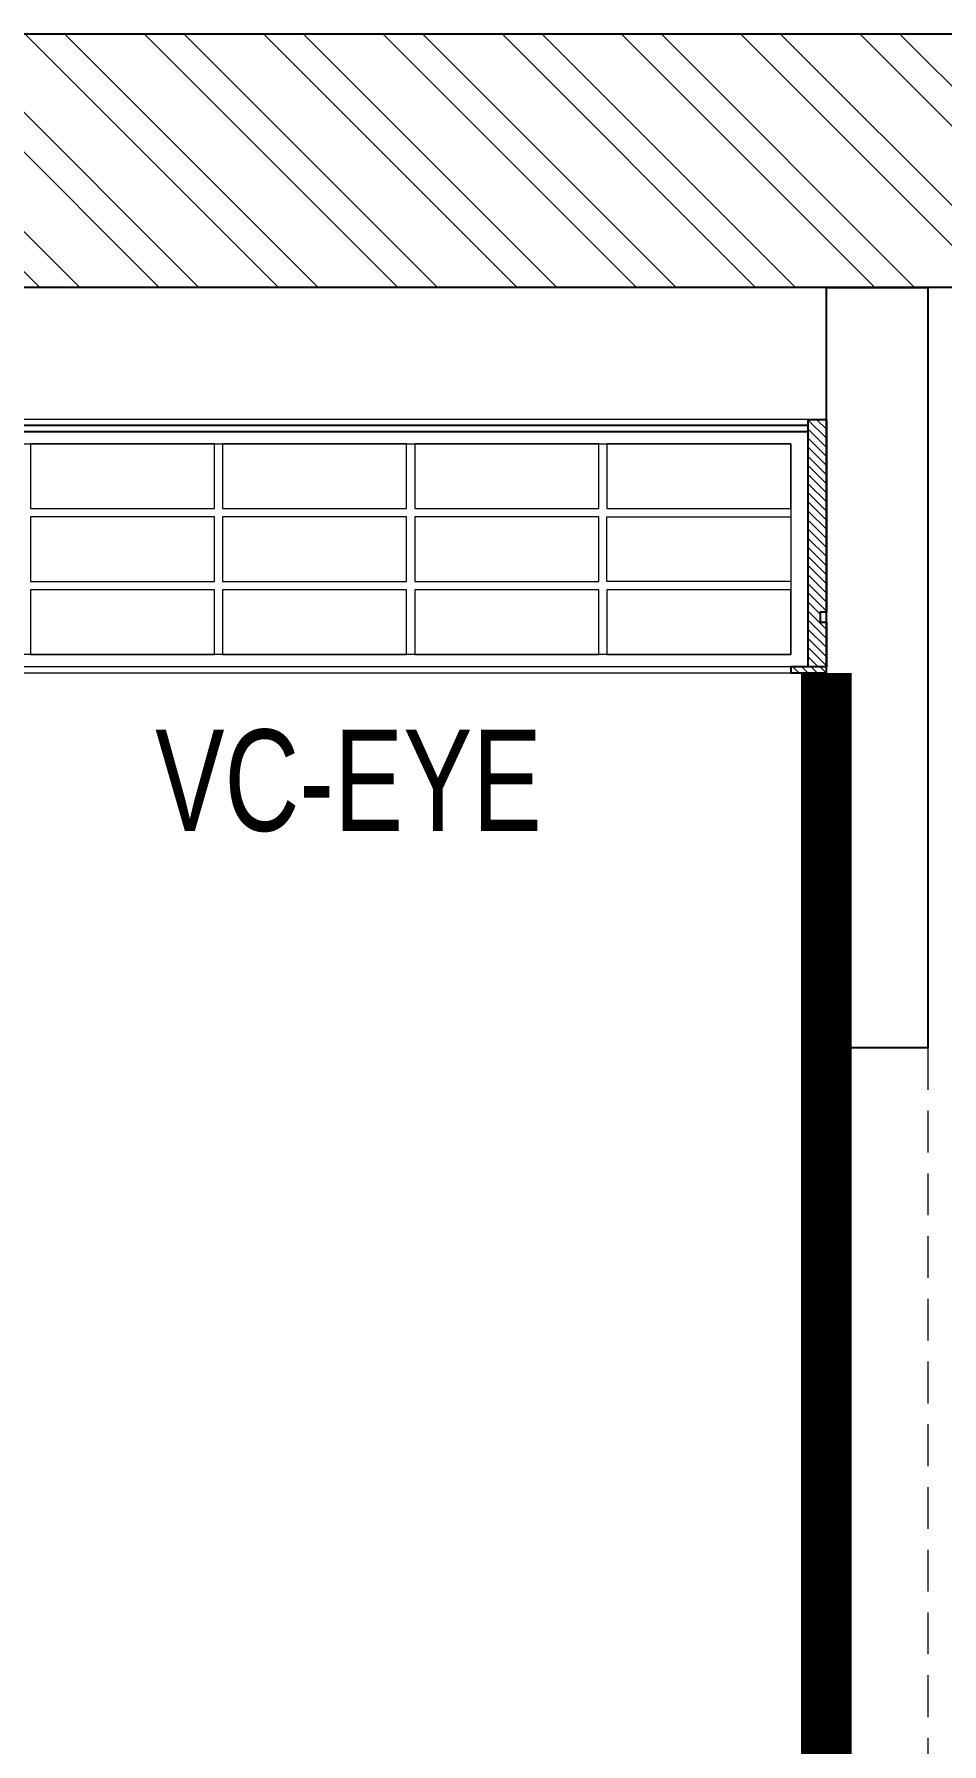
# Model space of a CAD drawing. Header units: feet. Extents: x 3359029 to 3367816, y -5719224 to -5712319.
# Drawn here: x 3364884 to 3365780, y -5714005 to -5712319 of the extents above; entities that cross this region are included whole.
import ezdxf

# ---------------------------------------------------------------- set-up
doc = ezdxf.new("R2010")
doc.units = ezdxf.units.FT
doc.header["$LTSCALE"] = 33
doc.header["$MEASUREMENT"] = 0
doc.linetypes.add('a_p6_plan_L18$0$HIDDEN', pattern=[0.375, 0.25, -0.125])
doc.linetypes.add('ACAD_ISO03W100', pattern=[30, 12, -18])
doc.layers.add('A-WALL', color=1, linetype='Continuous')
for name, color, linetype, lineweight in [('LENS-CURTAIN', 5, 'a_p6_plan_L18$0$HIDDEN', 9), ('LENS_DIMENSION', 193, 'Continuous', 0), ('LENS_PARTITION', 21, 'Continuous', 25), ('LK-FF&E WALL', 1, 'Continuous', 9), ('LK-FLUTTED FINISH', 20, 'Continuous', 30), ('LK-MIRROR', 133, 'Continuous', 13), ('LN-ELEVATION-1', 81, 'Continuous', 25), ('LN-ELEVATION-2', 103, 'Continuous', 20), ('LN-ELEVATION-3', 125, 'Continuous', 18), ('LN-HATCH', 251, 'Continuous', 0), ('PLANO-TXT', 252, 'Continuous', 5)]:
    doc.layers.add(name, color=color, linetype=linetype, lineweight=lineweight)
doc.styles.add('LK TXT', font='GILC____.TTF', dxfattribs={"height": 100})
pattern_1 = [(45, (7858558.917008298, 3503823.203216763), (-4.490128060534575, 4.490128060534575), [])]

# ---------------------------------------------------------------- blocks, each defined once
blk = doc.blocks.new('A$Cb3306c25')
at = {"layer": 'LN-HATCH'}
h = blk.add_hatch(dxfattribs=at)
h.set_pattern_fill('ANSI32', color=256, scale=222, angle=-90.00000000000001)
h.set_pattern_definition([(315, (-2870358.035949793, 5460333.452939209), (58.86663953378009, 58.86663953378008), []), (315, (-2870358.035949793, 5460294.208512919), (58.86663953378009, 58.86663953378008), [])])
h.paths.add_polyline_path([(-250, 6385), (-250, 1235), (-725, 1235), (-725, 1085), (-250, 1085), (-250, 250.0000563878566), (-1540, 250), (-3035, 250), (-3035, -20), (-8786.47063149605, -20), (-8786.47063149605, -270), (-2785, -270), (-2785, 0), (0, 0), (0, 6635), (-3150, 6635), (-3150, 6385)])
h.paths.add_polyline_path([(-1390, 250.0000065565109), (-1390, 1235), (-1540, 1235), (-1540, 250)], flags=17)
h.paths.add_polyline_path([(-4370, 6385), (-4370, 6635), (-5565, 6635), (-5565, 6385)], flags=17)
h.paths.add_polyline_path([(-7200, 6095), (-7200, 6635), (-8412, 6635), (-8412, 6095)], flags=17)
at = {"layer": 'A-WALL'}
for p, q in [((0, 6635), (-8786.47063149605, 6635)), ((-250, 6385), (-3150, 6385))]:
    blk.add_line(p, q, dxfattribs=at)
blk = doc.blocks.new('VC HD 1010')
at = {"layer": 'LN-HATCH', "ltscale": 0.5}
h = blk.add_hatch(dxfattribs=at)
h.set_pattern_fill('ANSI31', color=256, scale=2)
h.set_pattern_definition([(45, (3761554.586240421, 1795022.935917533), (-4.490128060534575, 4.490128060534575), [])])
h.paths.add_polyline_path([(-505.166666666977, 24), (-505.166666666977, -166), (-499.1666666669771, -166), (-499.1666666669771, -176), (-505.166666666977, -176), (-505.166666666977, -220), (-487.1666666669772, -220), (-487.1666666669772, 24)])
h = blk.add_hatch(dxfattribs=at)
h.set_pattern_fill('ANSI31', color=256, scale=2)
h.set_pattern_definition(pattern_1)
h.paths.add_polyline_path([(504.8333333330228, 24), (504.8333333330228, -166), (498.8333333330228, -166), (498.8333333330228, -176), (504.8333333330228, -176), (504.8333333330228, -220), (486.8333333330228, -220), (486.8333333330228, 24)])
h = blk.add_hatch(dxfattribs=at)
h.set_pattern_fill('ANSI31', color=256, scale=2)
h.set_pattern_definition([(45, (7858741.917008297, 3503823.203216763), (-4.490128060534575, 4.490128060534575), [])])
h.paths.add_polyline_path([(-470.1666666669772, -220), (-470.1666666669772, -226), (-505.166666666977, -226), (-505.166666666977, -220)])
h = blk.add_hatch(dxfattribs=at)
h.set_pattern_fill('ANSI31', color=256, scale=2)
h.set_pattern_definition(pattern_1)
h.paths.add_polyline_path([(476.8333333330228, -220), (476.8333333330228, -226), (511.8333333330228, -226), (511.8333333330228, -220)])
at = {"layer": 'LN-ELEVATION-1', "ltscale": 0.5}
for points in [[(-505.166666666977, 24), (-505.166666666977, -166), (-499.1666666669771, -166), (-499.1666666669771, -176), (-505.166666666977, -176), (-505.166666666977, -220), (-487.1666666669772, -220), (-487.1666666669772, 24)], [(486.8333333330228, 12), (-487.1666666669772, 12), (-487.1666666669772, 18), (486.8333333330228, 18)], [(504.8333333330228, 24), (504.8333333330228, -166), (498.8333333330228, -166), (498.8333333330228, -176), (504.8333333330228, -176), (504.8333333330228, -220), (486.8333333330228, -220), (486.8333333330228, 24)], [(-470.1666666669772, -220), (-470.1666666669772, -226), (-505.166666666977, -226), (-505.166666666977, -220)], [(469.8333333330228, -220), (469.8333333330228, -226), (504.8333333330228, -226), (504.8333333330228, -220)]]:
    blk.add_lwpolyline(points, close=True, dxfattribs=at)
at = {"layer": 'LN-ELEVATION-2', "ltscale": 0.5}
blk.add_lwpolyline([(470.1666666674428, 0), (-470.1666666674428, 0), (-470.1666666674428, -208), (470.1666666674428, -208)], close=True, dxfattribs=at)
at = {"layer": 'LN-ELEVATION-3', "ltscale": 0.5}
for p, q in [((-487.1666666669772, 24), (486.8333333330228, 24)), ((-470.1666666669772, -220), (469.8333333330228, -220)), ((469.8333333330228, -226), (-470.1666666669772, -226))]:
    blk.add_line(p, q, dxfattribs=at)
for points in [[(-470.1666666674428, 0), (-288.5000000004657, 0), (-288.5000000004657, -64), (-470.1666666674428, -64)], [(-280.5000000004657, 0), (-98.83333333348855, 0), (-98.83333333348855, -64), (-280.5000000004657, -64)], [(-90.83333333348855, 0), (90.83333333348855, 0), (90.83333333348855, -64), (-90.83333333348855, -64)], [(98.83333333348855, 0), (280.5000000004657, 0), (280.5000000004657, -64), (98.83333333348855, -64)], [(288.5000000004657, 0), (470.1666666674428, 0), (470.1666666674428, -64), (288.5000000004657, -64)], [(-470.1666666674428, -136), (-288.5000000004657, -136), (-288.5000000004657, -72), (-470.1666666674428, -72)], [(-280.5000000004657, -72), (-98.83333333348855, -72), (-98.83333333348855, -136), (-280.5000000004657, -136)], [(-90.83333333348855, -72), (90.83333333348855, -72), (90.83333333348855, -136), (-90.83333333348855, -136)], [(98.83333333348855, -72), (280.5000000004657, -72), (280.5000000004657, -136), (98.83333333348855, -136)], [(288.5000000004657, -72), (470.1666666674428, -72), (470.1666666674428, -136), (288.5000000004657, -136)], [(-470.1666666674428, -144), (-288.5000000004657, -144), (-288.5000000004657, -208), (-470.1666666674428, -208)], [(-280.5000000004657, -144), (-98.83333333348855, -144), (-98.83333333348855, -208), (-280.5000000004657, -208)], [(-90.83333333348855, -144), (90.83333333348855, -144), (90.83333333348855, -208), (-90.83333333348855, -208)], [(98.83333333348855, -144), (280.5000000004657, -144), (280.5000000004657, -208), (98.83333333348855, -208)], [(288.5000000004657, -144), (470.1666666674428, -144), (470.1666666674428, -208), (288.5000000004657, -208)]]:
    blk.add_lwpolyline(points, close=True, dxfattribs=at)

msp = doc.modelspace()

# ---------------------------------------------------------------- linework, layer by layer
at = {"layer": 'LENS-CURTAIN', "ltscale": 5}
msp.add_lwpolyline([(3365765.546694433, -5713319.019963296), (3365765.546694433, -5714069.019963297), (3365665.546694434, -5714069.019963297), (3365665.546694434, -5713319.019963296)], close=True, dxfattribs=at)
at = {"layer": 'LENS_PARTITION'}
msp.add_lwpolyline([(3365765.546694433, -5713319.019963296), (3365665.546694434, -5713319.019963296), (3365665.546694434, -5712569.019963296), (3365765.546694433, -5712569.019963296)], close=True, dxfattribs=at)
at = {"layer": 'LK-FLUTTED FINISH', "linetype": 'ACAD_ISO03W100', "ltscale": 0.05, "const_width": 50}
msp.add_lwpolyline([(3365665.546694434, -5716969.019959162), (3365665.546694434, -5713319.019963296)], dxfattribs=at)
at = {"layer": 'LK-MIRROR', "linetype": 'ACAD_ISO03W100', "ltscale": 0.05, "const_width": 50}
msp.add_lwpolyline([(3365665.546694434, -5713319.019963296), (3365665.546694434, -5712949.019963295)], dxfattribs=at)

# ---------------------------------------------------------------- block references
at = {"layer": 'LENS_DIMENSION'}
msp.add_blockref('A$Cb3306c25', (3367815.546694433, -5718954.019963295), dxfattribs=at)
at = {"layer": 'LK-FF&E WALL', "xscale": -1}
msp.add_blockref('VC HD 1010', (3365160.380027767, -5712723.019963296), dxfattribs=at)

# ---------------------------------------------------------------- texts
at = {"layer": 'PLANO-TXT', "linetype": 'Continuous', "ltscale": 3, "insert": (3365193.87910287, -5713055.662634235), "char_height": 100, "width": 244.6773255813953, "attachment_point": 5, "style": 'LK TXT'}
msp.add_mtext('VC-EYE', dxfattribs=at)

doc.saveas('drawing.dxf')
